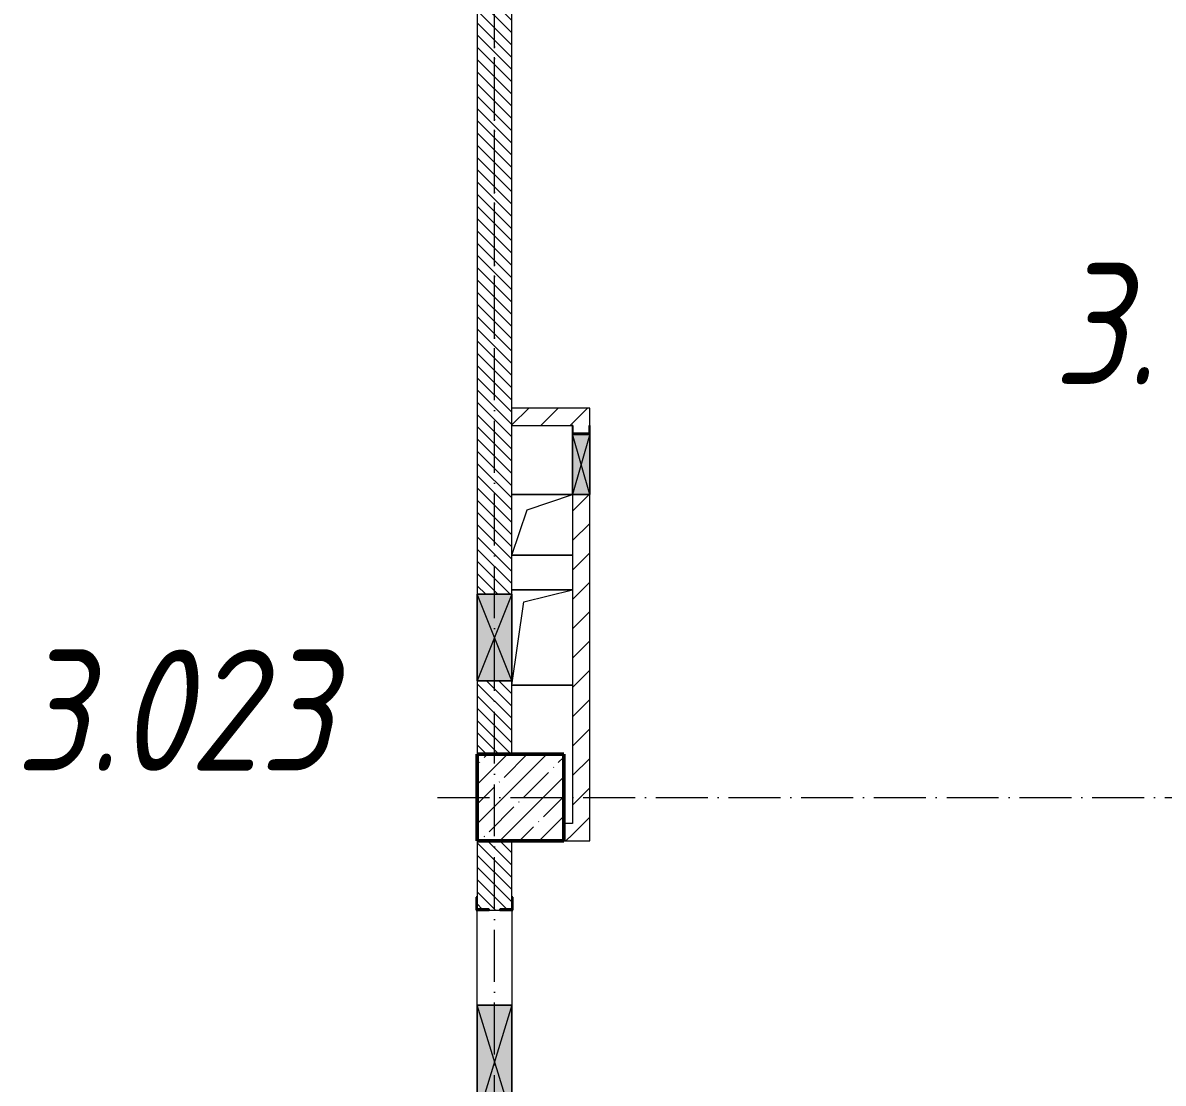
# Model space of a CAD drawing. Header units: millimetres. Extents: x -12989 to 629078, y -109036 to 555275.
# Drawn here: x 614135 to 620723, y -54835 to -48709 of the extents above; entities that cross this region are included whole.
import ezdxf

# ---------------------------------------------------------------- set-up
doc = ezdxf.new("R2010")
doc.units = ezdxf.units.MM
doc.linetypes.add('50_200_ШТРИХ_1Т_ш5_п1_п1_', pattern=[700, 500, -100, 0, -100])
for name, color, linetype, lineweight in [('A-DETL-GENF-OTLN', 7, 'Continuous', 9), ('A-FLOR-____-OTLN', 7, 'Continuous', 9), ('A-GENM-____-MCUT', 7, 'Continuous', 25), ('A-GENM-____-OTLN', 7, 'Continuous', 9), ('A-GENM-____-OTLN-1', 7, 'Continuous', 25), ('A-GLAZ-____-OTLN', 7, 'Continuous', 9), ('A-WALL-____-MCUT-3', 7, 'Continuous', 9), ('A-WALL-____-PATT-1', 7, 'Continuous', 9), ('A-WALL-FNSH-MCUT-1', 7, 'Continuous', 9), ('I-WALL-____-OTLN', 7, 'Continuous', 9), ('S-COLS-____-MCUT', 7, 'Continuous', 50), ('S-COLS-____-OTLN', 7, 'Continuous', 9), ('S-GRID-____-OTLN-1', 7, '50_200_ШТРИХ_1Т_ш5_п1_п1_', 9), ('Марки помещений', 7, 'Continuous', 9)]:
    doc.layers.add(name, color=color, linetype=linetype, lineweight=lineweight)
doc.styles.add('ISOCPEUR_I_2', font='isocpeui.ttf', dxfattribs={"width": 0.85, "height": 2.3})
pattern_1 = [(135, (523510.01, -90515.614), (-35.35534, -35.35534), [])]
pattern_2 = [(45, (523510.01, -90515.61), (-84.85281, 84.85281), [])]

# ---------------------------------------------------------------- blocks, each defined once
blk = doc.blocks.new('BSC_Колонна _Прямоугольная - 500х500-V36-АР1_План отверстий 3 этажа в осях 1-64_А-ГГ')
at = {"layer": 'S-COLS-____-OTLN'}
h = blk.add_hatch(dxfattribs=at)
h.set_pattern_fill('FP_73', color=256, style=0, pattern_type=2)
h.set_pattern_definition([(45, (-93500, -37331.04), (-114.04925, 114.04925), []), (45, (-93385.95, -37331.04), (-114.04925, 114.04925), [201.613, -40.323, 3.353, -36.97])])
h.paths.add_polyline_path([(-250, -250), (250, -250), (250, 250), (-250, 250)], flags=0)
at = {"layer": 'S-COLS-____-MCUT'}
for p, q in [((250, 250), (-250, 250)), ((-250, 250), (-250, -250)), ((250, -250), (250, 250)), ((-250, -250), (250, -250))]:
    blk.add_line(p, q, dxfattribs=at)
blk = doc.blocks.new('Фахверк_СКБ_Уголок - 200_3960-28268576-АР1_План отверстий 3 этажа в осях 1-64_А-ГГ')
at = {"layer": 'A-GENM-____-MCUT'}
for p, q in [((200, 156), (125, 156)), ((125, 156), (125, 81)), ((131, 81), (131, 150)), ((131, 150), (200, 150)), ((200, 150), (200, 156)), ((125, 81), (131, 81)), ((131, 19), (125, 19)), ((125, 19), (125, -56)), ((131, -50), (131, 19)), ((125, -56), (200, -56)), ((200, -50), (131, -50)), ((200, -56), (200, -50))]:
    blk.add_line(p, q, dxfattribs=at)
blk = doc.blocks.new('AR_Отверстие прямоугольное _в плите_ - AR_Отверстие прямоугольное _в плите_-30552844-АР1_План отверстий 3 этажа в осях 1-64_А-ГГ')
at = {"layer": 'A-GENM-____-OTLN'}
for p, q in [((175, 175), (-175, 175)), ((-87.5, 87.5), (175, 175)), ((-175, -175), (-87.5, 87.5)), ((-175, -175), (175, -175))]:
    blk.add_line(p, q, dxfattribs=at)
blk = doc.blocks.new('AR_Отверстие прямоугольное _в плите_ - AR_Отверстие прямоугольное _в плите_-30552585-АР1_План отверстий 3 этажа в осях 1-64_А-ГГ')
at = {"layer": 'A-GENM-____-OTLN'}
for p, q in [((175, 275), (-175, 275)), ((-105, 205), (175, 275)), ((-175, -275), (-105, 205)), ((-175, -275), (175, -275))]:
    blk.add_line(p, q, dxfattribs=at)
blk = doc.blocks.new('AR_Отверстие прямоугольное _в стене_ - AR_Отверстие прямоугольное _в стене__ОВ-36949509-АР1_План отверстий 3 этажа в осях 1-64_А-ГГ')
at = {"layer": 'A-GLAZ-____-OTLN'}
blk.add_hatch(color=256, dxfattribs=at).paths.add_polyline_path([(250, -100), (250, 100), (-250, 100), (-250, -100)], flags=0)
at = {"layer": 'A-DETL-GENF-OTLN'}
for p, q in [((-250, -100), (-250, 100)), ((-250, 100), (250, 100)), ((250, 100), (-250, -100)), ((-250, 100), (250, -100)), ((250, 100), (-250, 100)), ((-250, 100), (-250, -100)), ((250, 100), (250, -100)), ((250, -100), (250, 100)), ((250, -100), (-250, -100)), ((-250, -100), (250, -100))]:
    blk.add_line(p, q, dxfattribs=at)
blk = doc.blocks.new('AR_Отверстие прямоугольное _в стене_ - AR_Отверстие прямоугольное _в стене__ОВ-36948832-АР1_План отверстий 3 этажа в осях 1-64_А-ГГ')
at = {"layer": 'A-GLAZ-____-OTLN'}
blk.add_hatch(color=256, dxfattribs=at).paths.add_polyline_path([(175, -47), (175, 50), (-175, 50), (-175, -50), (175, -50)], flags=0)
at = {"layer": 'A-DETL-GENF-OTLN'}
for p, q in [((-175, 50), (175, 50)), ((175, 50), (-175, -50)), ((-175, 50), (175, -50)), ((175, 50), (-175, 50)), ((175, 50), (175, -50)), ((175, -50), (175, 50)), ((175, -50), (-175, -50)), ((-175, -50), (175, -50))]:
    blk.add_line(p, q, dxfattribs=at)
blk = doc.blocks.new('AR_Отверстие прямоугольное _в стене_ - AR_Отверстие прямоугольное _в стене__ОВ-36945931-АР1_План отверстий 3 этажа в осях 1-64_А-ГГ')
at = {"layer": 'A-GLAZ-____-OTLN'}
blk.add_hatch(color=256, dxfattribs=at).paths.add_polyline_path([(325, 100), (-325, 100), (-325, -100), (325, -100)], flags=0)
at = {"layer": 'A-DETL-GENF-OTLN'}
for p, q in [((-325, -100), (-325, 100)), ((-325, 100), (325, 100)), ((325, 100), (-325, -100)), ((-325, 100), (325, -100)), ((325, 100), (-325, 100)), ((-325, 100), (-325, -100)), ((325, 100), (325, -100)), ((325, -100), (325, 100)), ((325, -100), (-325, -100)), ((-325, -100), (325, -100))]:
    blk.add_line(p, q, dxfattribs=at)
blk = doc.blocks.new('154_Фахверк_СКБ_Швеллер - Тип_100_3960_зеркало-28515619-АР1_План отверстий 3 этажа в осях 1-64_А-ГГ')
at = {"layer": 'A-GENM-____-MCUT'}
for p, q in [((175, 50), (125, 50)), ((125, 50), (125, -50)), ((128, 47), (175, 47)), ((128, -47), (128, 47)), ((175, 47), (175, 50)), ((125, -50), (175, -50)), ((175, -47), (128, -47)), ((175, -50), (175, -47))]:
    blk.add_line(p, q, dxfattribs=at)
blk = doc.blocks.new('3эт')
at = {"layer": 'S-GRID-____-OTLN-1', "color": 251, "ltscale": 0.6, "true_color": 0x636466}
for p, q in [((377120.7, -46882.4), (377120.7, 4029.4)), ((377120.7, -91346.1), (377120.7, -36982.5)), ((376792, -49532.4), (387845.1, -49532.4))]:
    blk.add_line(p, q, dxfattribs=at)

msp = doc.modelspace()

# ---------------------------------------------------------------- hatches: boundary and pattern name
at = {"layer": 'A-WALL-____-PATT-1'}
h = msp.add_hatch(dxfattribs=at)
h.set_pattern_fill('FP_6', color=256, style=0, pattern_type=2)
h.set_pattern_definition(pattern_1)
h.paths.add_polyline_path([(616960.0077, -52934.5723), (616960.0077, -52509.5723), (616760.0077, -52509.5723), (616760.0077, -52934.5723)], flags=0)
h.paths.add_polyline_path([(616960.0077, -52009.5723), (616960.0077, -48084.5723), (616760.0077, -48084.5723), (616760.0077, -52009.5723)], flags=0)
h = msp.add_hatch(dxfattribs=at)
h.set_pattern_fill('FP_4', color=256, style=0, pattern_type=2)
h.set_pattern_definition(pattern_2)
h.paths.add_polyline_path([(617310.0077, -51034.5723), (617310.0077, -50934.5723), (616960.0077, -50934.5723), (616960.0077, -51034.5723)], flags=0)
h = msp.add_hatch(dxfattribs=at)
h.set_pattern_fill('FP_4', color=256, style=0, pattern_type=2)
h.set_pattern_definition(pattern_2)
h.paths.add_polyline_path([(617410.0077, -53434.5723), (617410.0077, -51434.5723), (617310.0077, -51434.5723), (617310.0077, -53434.5723)], flags=0)
h.paths.add_polyline_path([(617403.8827, -51081.5723), (617407.0077, -51081.5723), (617407.0077, -51034.5723), (617410.0077, -51034.5723), (617410.0077, -50934.5723), (617310.0077, -50934.5723), (617310.0077, -51034.5723), (617313.0077, -51034.5723), (617313.0077, -51081.5723)], flags=0)
h = msp.add_hatch(dxfattribs=at)
h.set_pattern_fill('FP_4', color=256, style=0, pattern_type=2)
h.set_pattern_definition(pattern_2)
h.paths.add_polyline_path([(617310.0077, -53434.5723), (617310.0077, -53334.5723), (617260.0077, -53334.5723), (617260.0077, -53434.5723)], flags=0)
h = msp.add_hatch(dxfattribs=at)
h.set_pattern_fill('FP_6', color=256, style=0, pattern_type=2)
h.set_pattern_definition(pattern_1)
h.paths.add_polyline_path([(616760.0077, -55934.5723), (616960.0077, -55934.5723), (616960.0077, -55540.5723), (616891.0077, -55540.5723), (616891.0077, -55534.5723), (616829.0077, -55534.5723), (616829.0077, -55540.5723), (616760.0077, -55540.5723), (616760.0077, -55609.5723)], flags=0)
h.paths.add_polyline_path([(616891.0077, -53834.5723), (616891.0077, -53828.5723), (616960.0077, -53828.5723), (616960.0077, -53434.5723), (616760.0077, -53434.5723), (616760.0077, -53828.5723), (616829.0077, -53828.5723), (616829.0077, -53834.5723)], flags=0)

# ---------------------------------------------------------------- linework, layer by layer
at = {"layer": 'A-FLOR-____-OTLN'}
for p, q in [((616960.0077, -51434.5723), (617310.0077, -51434.5723)), ((617310.0077, -51784.5723), (616960.0077, -51784.5723)), ((616960.0077, -51984.5723), (617310.0077, -51984.5723)), ((617310.0077, -52534.5723), (616960.0077, -52534.5723))]:
    msp.add_line(p, q, dxfattribs=at)
at = {"layer": 'A-WALL-____-MCUT-3'}
for p, q in [((616760.0077, -48084.5723), (616760.0077, -52009.5723)), ((616960.0077, -52009.5723), (616960.0077, -48084.5723)), ((616760.0077, -52509.5723), (616760.0077, -52934.5723)), ((616960.0077, -52934.5723), (616960.0077, -52509.5723)), ((616760.0077, -53434.5723), (616760.0077, -53759.5723)), ((616960.0077, -53759.5723), (616960.0077, -53434.5723)), ((616829.0077, -53834.5723), (616891.0077, -53834.5723))]:
    msp.add_line(p, q, dxfattribs=at)
at = {"layer": 'A-WALL-FNSH-MCUT-1'}
for p, q in [((617410.0077, -50934.5723), (616960.0077, -50934.5723)), ((617410.0077, -51034.5723), (617410.0077, -50934.5723)), ((616960.0077, -51034.5723), (617310.0077, -51034.5723)), ((617310.0077, -51434.5723), (617310.0077, -53334.5723)), ((617410.0077, -53434.5723), (617410.0077, -51434.5723)), ((617310.0077, -53334.5723), (617260.0077, -53334.5723)), ((617260.0077, -53434.5723), (617410.0077, -53434.5723))]:
    msp.add_line(p, q, dxfattribs=at)
at = {"layer": 'I-WALL-____-OTLN'}
for p, q in [((616760.0077, -54384.5723), (616760.0077, -53834.5723)), ((616960.0077, -53834.5723), (616960.0077, -54384.5723))]:
    msp.add_line(p, q, dxfattribs=at)

# ---------------------------------------------------------------- block references
msp.add_blockref('3эт', (239739.3002, -3652.1582))
at = {"layer": 'A-GENM-____-OTLN'}
for name, p in [('AR_Отверстие прямоугольное _в плите_ - AR_Отверстие прямоугольное _в плите_-30552844-АР1_План отверстий 3 этажа в осях 1-64_А-ГГ', (617135.0077, -51609.5723)), ('AR_Отверстие прямоугольное _в плите_ - AR_Отверстие прямоугольное _в плите_-30552585-АР1_План отверстий 3 этажа в осях 1-64_А-ГГ', (617135.0077, -52259.5723))]:
    msp.add_blockref(name, p, dxfattribs=at)
at = {"layer": 'A-GENM-____-OTLN-1'}
for name, p, rotation in [('154_Фахверк_СКБ_Швеллер - Тип_100_3960_зеркало-28515619-АР1_План отверстий 3 этажа в осях 1-64_А-ГГ', (617360.0077, -51209.5723), 90), ('Фахверк_СКБ_Уголок - 200_3960-28268576-АР1_План отверстий 3 этажа в осях 1-64_А-ГГ', (616910.0077, -53959.5723), 89.9999999999999)]:
    msp.add_blockref(name, p, dxfattribs=dict(at, rotation=rotation))
at = {"layer": 'A-GLAZ-____-OTLN'}
for name, p, rotation in [('AR_Отверстие прямоугольное _в стене_ - AR_Отверстие прямоугольное _в стене__ОВ-36948832-АР1_План отверстий 3 этажа в осях 1-64_А-ГГ', (617360.0077, -51259.5723), 270), ('AR_Отверстие прямоугольное _в стене_ - AR_Отверстие прямоугольное _в стене__ОВ-36949509-АР1_План отверстий 3 этажа в осях 1-64_А-ГГ', (616860.0077, -52259.5723), 269.9999999999999), ('AR_Отверстие прямоугольное _в стене_ - AR_Отверстие прямоугольное _в стене__ОВ-36945931-АР1_План отверстий 3 этажа в осях 1-64_А-ГГ', (616860.0077, -54709.5723), 269.9999999999999)]:
    msp.add_blockref(name, p, dxfattribs=dict(at, rotation=rotation))
at = {"layer": 'S-COLS-____-OTLN'}
msp.add_blockref('BSC_Колонна _Прямоугольная - 500х500-V36-АР1_План отверстий 3 этажа в осях 1-64_А-ГГ', (617010.0077, -53184.5723), dxfattribs=at)

# ---------------------------------------------------------------- texts
at = {"layer": 'Марки помещений', "char_height": 700, "width": 785.65375, "attachment_point": 1, "style": 'ISOCPEUR_I_2'}
for s, insert in [('3.027', (620087.7981, -50096.9221)), ('3.023', (614091.9132, -52329.717))]:
    msp.add_mtext(s, dxfattribs=dict(at, insert=insert))

doc.saveas('drawing.dxf')
